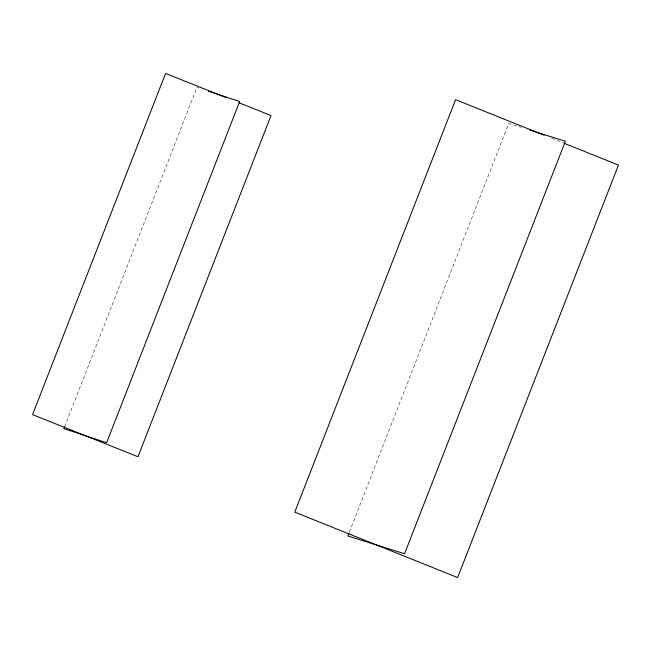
<?xml version="1.0" encoding="UTF-8"?>
<svg xmlns="http://www.w3.org/2000/svg" width="651" height="651" viewBox="0 0 651 651"><rect width="100%" height="100%" fill="white"/><g stroke="black" fill="none" stroke-linecap="round" stroke-linejoin="round"><path stroke-width="0.49" stroke-dasharray="3.25 2.44" d="M64.652 426.747L196.944 87.429L198.84 88.056M349.318 532.184L508.667 123.478L521.166 127.401M551.617 138.24L562.912 142.772"/><path stroke-width="0.98" d="M64.652 426.747L63.912 428.643L106.626 442.745L239.658 101.532L208.336 91.189M348.952 533.128L347.846 535.968L404.556 553.749L565.377 141.267L529.816 130.11M225.832 97.487L165.582 73.425L32.55 414.63L137.988 456.75L271.019 115.544L239.015 102.752M544.081 135.213L455.594 99.66L294.773 512.142L457.629 577.575L618.45 165.094L563.856 143.155"/></g></svg>
